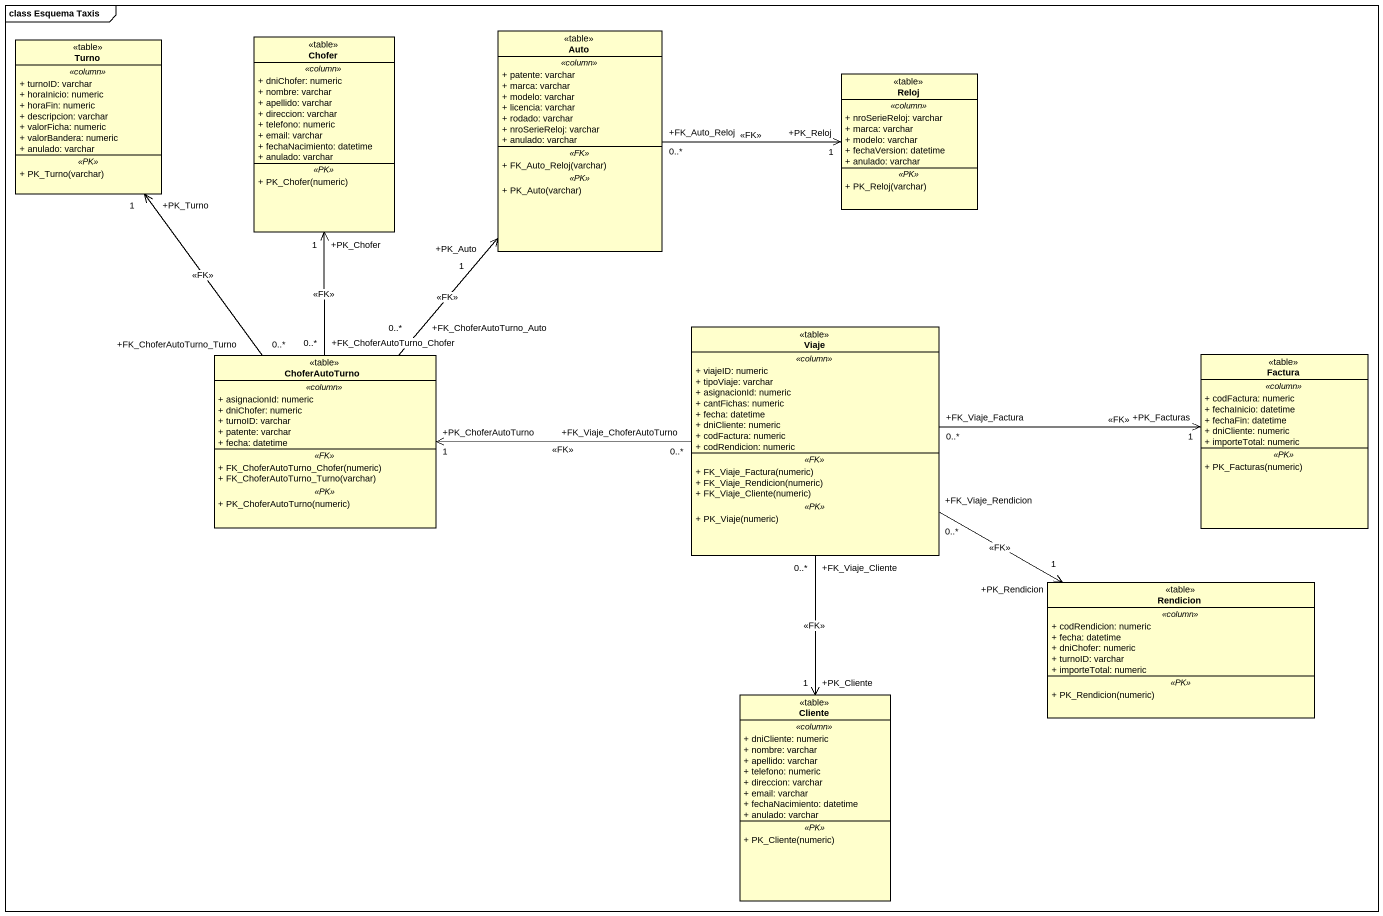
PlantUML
@startuml
mainframe class Esquema Taxis
hide circle
hide empty members
skinparam classAttributeIconSize 0
class Turno <<table>> {
  .. <<column>> ..
  + turnoID: varchar
  + horaInicio: numeric
  + horaFin: numeric
  + descripcion: varchar
  + valorFicha: numeric
  + valorBandera: numeric
  + anulado: varchar
  .. <<PK>> ..
  + PK_Turno(varchar)
}
class Chofer <<table>> {
  .. <<column>> ..
  + dniChofer: numeric
  + nombre: varchar
  + apellido: varchar
  + direccion: varchar
  + telefono: numeric
  + email: varchar
  + fechaNacimiento: datetime
  + anulado: varchar
  .. <<PK>> ..
  + PK_Chofer(numeric)
}
class Auto <<table>> {
  .. <<column>> ..
  + patente: varchar
  + marca: varchar
  + modelo: varchar
  + licencia: varchar
  + rodado: varchar
  + nroSerieReloj: varchar
  + anulado: varchar
  .. <<FK>> ..
  + FK_Auto_Reloj(varchar)
  .. <<PK>> ..
  + PK_Auto(varchar)
}
class Reloj <<table>> {
  .. <<column>> ..
  + nroSerieReloj: varchar
  + marca: varchar
  + modelo: varchar
  + fechaVersion: datetime
  + anulado: varchar
  .. <<PK>> ..
  + PK_Reloj(varchar)
}
class Viaje <<table>> {
  .. <<column>> ..
  + viajeID: numeric
  + tipoViaje: varchar
  + asignacionId: numeric
  + cantFichas: numeric
  + fecha: datetime
  + dniCliente: numeric
  + codFactura: numeric
  + codRendicion: numeric
  .. <<FK>> ..
  + FK_Viaje_Factura(numeric)
  + FK_Viaje_Rendicion(numeric)
  + FK_Viaje_Cliente(numeric)
  .. <<PK>> ..
  + PK_Viaje(numeric)
}
class ChoferAutoTurno <<table>> {
  .. <<column>> ..
  + asignacionId: numeric
  + dniChofer: numeric
  + turnoID: varchar
  + patente: varchar
  + fecha: datetime
  .. <<FK>> ..
  + FK_ChoferAutoTurno_Chofer(numeric)
  + FK_ChoferAutoTurno_Turno(varchar)
  .. <<PK>> ..
  + PK_ChoferAutoTurno(numeric)
}
class Factura <<table>> {
  .. <<column>> ..
  + codFactura: numeric
  + fechaInicio: datetime
  + fechaFin: datetime
  + dniCliente: numeric
  + importeTotal: numeric
  .. <<PK>> ..
  + PK_Facturas(numeric)
}
class Rendicion <<table>> {
  .. <<column>> ..
  + codRendicion: numeric
  + fecha: datetime
  + dniChofer: numeric
  + turnoID: varchar
  + importeTotal: numeric
  .. <<PK>> ..
  + PK_Rendicion(numeric)
}
class Cliente <<table>> {
  .. <<column>> ..
  + dniCliente: numeric
  + nombre: varchar
  + apellido: varchar
  + telefono: numeric
  + direccion: varchar
  + email: varchar
  + fechaNacimiento: datetime
  + anulado: varchar
  .. <<PK>> ..
  + PK_Cliente(numeric)
}
Auto "+FK_Auto_Reloj\n0..*" -right-> "+PK_Reloj\n1" Reloj : <<FK>>
Viaje "+FK_Viaje_ChoferAutoTurno\n0..*" -left-> "+PK_ChoferAutoTurno\n1" ChoferAutoTurno : <<FK>>
Viaje "+FK_Viaje_Factura\n0..*" -right-> "+PK_Facturas\n1" Factura : <<FK>>
Viaje "+FK_Viaje_Rendicion\n0..*" -right-> "+PK_Rendicion\n1" Rendicion : <<FK>>
Viaje "+FK_Viaje_Cliente\n0..*" --> "+PK_Cliente\n1" Cliente : <<FK>>
ChoferAutoTurno "+FK_ChoferAutoTurno_Turno\n0..*" -up-> "+PK_Turno\n1" Turno : <<FK>>
ChoferAutoTurno "+FK_ChoferAutoTurno_Chofer\n0..*" -up-> "+PK_Chofer\n1" Chofer : <<FK>>
ChoferAutoTurno "+FK_ChoferAutoTurno_Auto\n0..*" -up-> "+PK_Auto\n1" Auto : <<FK>>
@enduml
